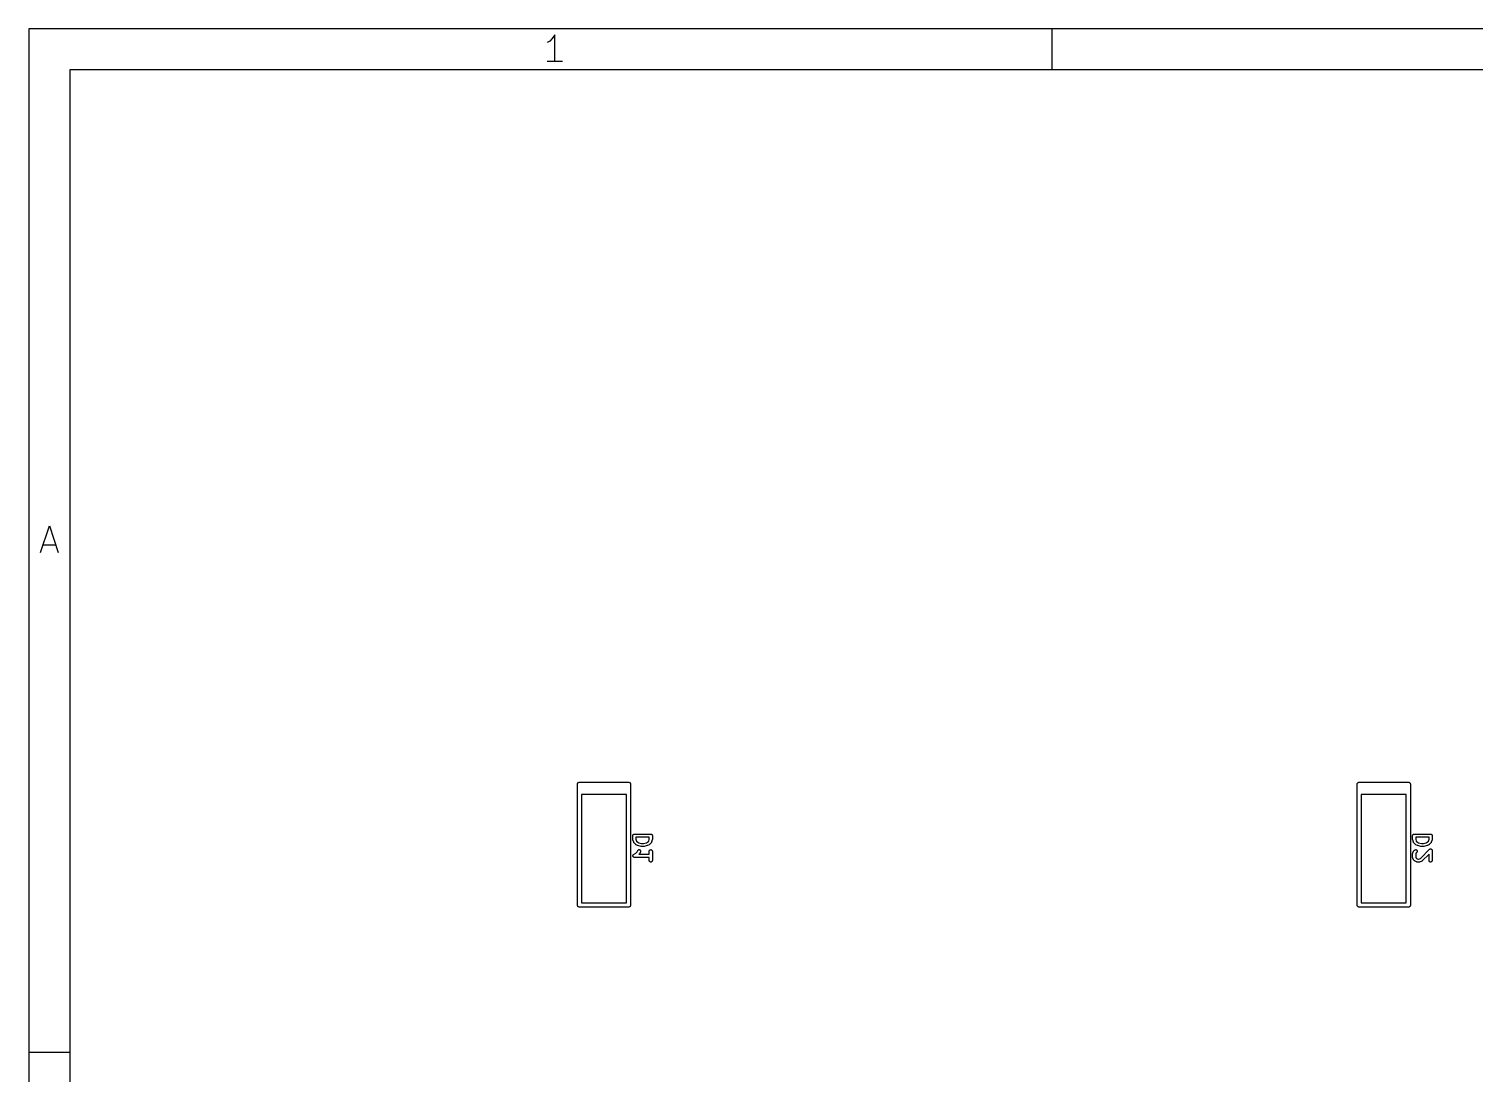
# Model space of a CAD drawing. Extents: x 0.4 to 23, y -16.1 to -0.4.
# Drawn here: x 0.394 to 3.174, y -2.402 to -0.394 of the extents above; entities that cross this region are included whole.
import ezdxf

# ---------------------------------------------------------------- set-up
doc = ezdxf.new("R2010")
doc.units = 0
doc.header["$MEASUREMENT"] = 0
doc.layers.add('BLACK', color=7, linetype='CONTINUOUS')

msp = doc.modelspace()

# ---------------------------------------------------------------- linework, layer by layer
at = {"layer": 'BLACK', "linetype": 'CONTINUOUS'}
for p, q in [((0.3937, -0.3937), (0.3937, -16.1413)), ((22.9923, -0.3937), (0.3937, -0.3937)), ((1.4004, -0.41236), (1.39553, -0.41723)), ((1.40528, -0.40504), (1.4004, -0.41236)), ((1.40528, -0.45622), (1.40528, -0.40504)), ((2.3622, -0.47244), (2.3622, -0.3937)), ((1.39553, -0.41723), (1.39065, -0.41967)), ((0.47244, -0.47244), (0.47244, -16.0626)), ((22.9136, -0.47244), (0.47244, -0.47244)), ((1.4199, -0.45622), (1.39065, -0.45622)), ((0.41601, -1.40111), (0.43307, -1.34993)), ((0.43307, -1.34993), (0.45013, -1.40111)), ((0.42089, -1.38648), (0.44526, -1.38648)), ((1.4488, -1.8467), (1.44888, -1.84593)), ((1.44882, -1.84689), (1.4488, -1.8467)), ((1.4488, -1.85064), (1.44882, -1.85044)), ((1.44882, -1.85083), (1.4488, -1.85064)), ((1.4488, -1.85457), (1.44882, -1.85438)), ((1.44882, -1.85477), (1.4488, -1.85457)), ((1.4488, -1.85851), (1.44882, -1.85832)), ((1.44882, -1.8587), (1.4488, -1.85851)), ((1.4488, -1.86245), (1.44882, -1.86226)), ((1.44882, -1.86264), (1.4488, -1.86245)), ((1.44882, -1.85044), (1.44882, -1.84689)), ((1.44882, -1.85438), (1.44882, -1.85083)), ((1.44882, -1.85832), (1.44882, -1.85477)), ((1.44882, -1.86226), (1.44882, -1.8587)), ((1.44882, -2.07879), (1.44882, -1.86264)), ((1.44888, -1.84593), (1.4491, -1.84519)), ((1.4491, -1.84519), (1.44947, -1.8445)), ((1.44947, -1.8445), (1.44996, -1.8439)), ((1.44996, -1.8439), (1.45056, -1.84341)), ((1.45056, -1.84341), (1.45124, -1.84305)), ((1.45124, -1.84305), (1.45198, -1.84282)), ((1.45198, -1.84282), (1.45256, -1.84276)), ((1.45256, -1.84276), (1.45276, -1.84274)), ((1.45276, -1.84274), (1.45295, -1.84276)), ((1.45295, -1.84276), (1.54705, -1.84276)), ((1.54705, -1.84276), (1.54724, -1.84274)), ((1.54724, -1.84274), (1.54744, -1.84276)), ((1.54744, -1.84276), (1.54802, -1.84282)), ((1.54802, -1.84282), (1.54876, -1.84305)), ((1.54876, -1.84305), (1.54944, -1.84341)), ((1.54944, -1.84341), (1.55004, -1.8439)), ((1.55004, -1.8439), (1.55053, -1.8445)), ((1.55053, -1.8445), (1.5509, -1.84519)), ((1.5509, -1.84519), (1.55112, -1.84593)), ((1.55112, -1.84593), (1.5512, -1.8467)), ((1.5512, -1.8467), (1.55118, -1.84689)), ((1.55118, -1.84689), (1.55118, -1.85044)), ((1.55118, -1.85044), (1.5512, -1.85064)), ((1.5512, -1.85064), (1.55118, -1.85083)), ((1.55118, -1.85083), (1.55118, -1.85438)), ((1.55118, -1.85438), (1.5512, -1.85457)), ((1.5512, -1.85457), (1.55118, -1.85477)), ((1.55118, -1.85477), (1.55118, -1.85832)), ((1.55118, -1.85832), (1.5512, -1.85851)), ((1.5512, -1.85851), (1.55118, -1.8587)), ((1.55118, -1.8587), (1.55118, -1.86226)), ((1.55118, -1.86226), (1.5512, -1.86245)), ((1.5512, -1.86245), (1.55118, -1.86264)), ((1.55118, -1.86264), (1.55118, -2.07879)), ((2.9488, -1.8467), (2.94888, -1.84593)), ((2.94882, -1.84689), (2.9488, -1.8467)), ((2.9488, -1.85064), (2.94882, -1.85044)), ((2.94882, -1.85083), (2.9488, -1.85064)), ((2.9488, -1.85457), (2.94882, -1.85438)), ((2.94882, -1.85477), (2.9488, -1.85457)), ((2.9488, -1.85851), (2.94882, -1.85832)), ((2.94882, -1.8587), (2.9488, -1.85851)), ((2.9488, -1.86245), (2.94882, -1.86226)), ((2.94882, -1.86264), (2.9488, -1.86245)), ((2.94882, -1.85044), (2.94882, -1.84689)), ((2.94882, -1.85438), (2.94882, -1.85083)), ((2.94882, -1.85832), (2.94882, -1.85477)), ((2.94882, -1.86226), (2.94882, -1.8587)), ((2.94882, -2.07879), (2.94882, -1.86264)), ((2.94888, -1.84593), (2.9491, -1.84519)), ((2.9491, -1.84519), (2.94947, -1.8445)), ((2.94947, -1.8445), (2.94996, -1.8439)), ((2.94996, -1.8439), (2.95056, -1.84341)), ((2.95056, -1.84341), (2.95124, -1.84305)), ((2.95124, -1.84305), (2.95198, -1.84282)), ((2.95198, -1.84282), (2.95256, -1.84276)), ((2.95256, -1.84276), (2.95276, -1.84274)), ((2.95276, -1.84274), (2.95295, -1.84276)), ((2.95295, -1.84276), (3.04705, -1.84276)), ((3.04705, -1.84276), (3.04724, -1.84274)), ((3.04724, -1.84274), (3.04744, -1.84276)), ((3.04744, -1.84276), (3.04802, -1.84282)), ((3.04802, -1.84282), (3.04876, -1.84305)), ((3.04876, -1.84305), (3.04944, -1.84341)), ((3.04944, -1.84341), (3.05004, -1.8439)), ((3.05004, -1.8439), (3.05053, -1.8445)), ((3.05053, -1.8445), (3.0509, -1.84519)), ((3.0509, -1.84519), (3.05112, -1.84593)), ((3.05112, -1.84593), (3.0512, -1.8467)), ((3.0512, -1.8467), (3.05118, -1.84689)), ((3.05118, -1.84689), (3.05118, -1.85044)), ((3.05118, -1.85044), (3.0512, -1.85064)), ((3.0512, -1.85064), (3.05118, -1.85083)), ((3.05118, -1.85083), (3.05118, -1.85438)), ((3.05118, -1.85438), (3.0512, -1.85457)), ((3.0512, -1.85457), (3.05118, -1.85477)), ((3.05118, -1.85477), (3.05118, -1.85832)), ((3.05118, -1.85832), (3.0512, -1.85851)), ((3.0512, -1.85851), (3.05118, -1.8587)), ((3.05118, -1.8587), (3.05118, -1.86226)), ((3.05118, -1.86226), (3.0512, -1.86245)), ((3.0512, -1.86245), (3.05118, -1.86264)), ((3.05118, -1.86264), (3.05118, -2.07879)), ((1.45669, -1.86639), (1.45669, -2.07505)), ((1.54331, -1.86639), (1.45669, -1.86639)), ((1.54331, -2.07505), (1.54331, -1.86639)), ((2.95669, -1.86639), (2.95669, -2.07505)), ((3.04331, -1.86639), (2.95669, -1.86639)), ((3.04331, -2.07505), (3.04331, -1.86639)), ((1.55559, -1.94546), (1.55562, -1.94518)), ((1.55559, -1.94548), (1.55559, -1.94546)), ((1.55559, -1.9455), (1.55559, -1.94548)), ((1.55559, -1.94548), (1.55559, -1.94548)), ((1.55559, -1.94548), (1.55559, -1.94548)), ((1.55559, -1.953), (1.55559, -1.9455)), ((1.55562, -1.94518), (1.55565, -1.94491)), ((1.55565, -1.94489), (1.55573, -1.94462)), ((1.55565, -1.9449), (1.55565, -1.94489)), ((1.55565, -1.94491), (1.55565, -1.9449)), ((1.55573, -1.94462), (1.55582, -1.94436)), ((1.55582, -1.94435), (1.55583, -1.94434)), ((1.55582, -1.94436), (1.55582, -1.94435)), ((1.55583, -1.94434), (1.55596, -1.94409)), ((1.55596, -1.94409), (1.55609, -1.94385)), ((1.55609, -1.94385), (1.5561, -1.94384)), ((1.5561, -1.94383), (1.55628, -1.94362)), ((1.5561, -1.94384), (1.5561, -1.94383)), ((1.55628, -1.94362), (1.55646, -1.94341)), ((1.55646, -1.94341), (1.55647, -1.9434)), ((1.55647, -1.94339), (1.55669, -1.94322)), ((1.55647, -1.9434), (1.55647, -1.94339)), ((1.55669, -1.94322), (1.55691, -1.94304)), ((1.55691, -1.94304), (1.55692, -1.94303)), ((1.55691, -1.94304), (1.55691, -1.94304)), ((1.55692, -1.94303), (1.55717, -1.9429)), ((1.55717, -1.9429), (1.55741, -1.94277)), ((1.55741, -1.94277), (1.55742, -1.94277)), ((1.55742, -1.94277), (1.55743, -1.94276)), ((1.55743, -1.94276), (1.5577, -1.94268)), ((1.5577, -1.94268), (1.55797, -1.9426)), ((1.55797, -1.9426), (1.55798, -1.9426)), ((1.55798, -1.9426), (1.55799, -1.9426)), ((1.55799, -1.9426), (1.55826, -1.94258)), ((1.55826, -1.94258), (1.55854, -1.94255)), ((1.55854, -1.94255), (1.59004, -1.94255)), ((1.59004, -1.94255), (1.59006, -1.94255)), ((1.59006, -1.94255), (1.59006, -1.94255)), ((1.59006, -1.94255), (1.59006, -1.94255)), ((1.59006, -1.94255), (1.59008, -1.94255)), ((1.59008, -1.94255), (1.59035, -1.94258)), ((1.59035, -1.94258), (1.59063, -1.94261)), ((1.59063, -1.94261), (1.59064, -1.94261)), ((1.59064, -1.94261), (1.59065, -1.94261)), ((1.59065, -1.94261), (1.59091, -1.9427)), ((1.59091, -1.9427), (1.59118, -1.94278)), ((1.59118, -1.94278), (1.59119, -1.94278)), ((1.59119, -1.94278), (1.5912, -1.94279)), ((1.5912, -1.94279), (1.59144, -1.94292)), ((1.59144, -1.94292), (1.59169, -1.94305)), ((1.59169, -1.94305), (1.59169, -1.94306)), ((1.59169, -1.94306), (1.5917, -1.94306)), ((1.5917, -1.94306), (1.59192, -1.94324)), ((1.59192, -1.94324), (1.59213, -1.94342)), ((1.59213, -1.94342), (1.59214, -1.94343)), ((1.59214, -1.94343), (1.59215, -1.94343)), ((1.59215, -1.94343), (1.59232, -1.94365)), ((1.59232, -1.94365), (1.59249, -1.94387)), ((1.59249, -1.94387), (1.5925, -1.94388)), ((1.5925, -1.94388), (1.59251, -1.94388)), ((1.59251, -1.94388), (1.59263, -1.94413)), ((1.59263, -1.94413), (1.59277, -1.94438)), ((1.59277, -1.94438), (1.59277, -1.94439)), ((1.59277, -1.94439), (1.59277, -1.94439)), ((1.59277, -1.94439), (1.59285, -1.94466)), ((1.59285, -1.94466), (1.59293, -1.94493)), ((1.59293, -1.94493), (1.59293, -1.94494)), ((1.59293, -1.94494), (1.59294, -1.94495)), ((1.59294, -1.94495), (1.59296, -1.94522)), ((1.59296, -1.94522), (1.59299, -1.9455)), ((1.59299, -1.9455), (1.59299, -1.953)), ((3.05559, -1.94546), (3.05562, -1.94518)), ((3.05559, -1.94548), (3.05559, -1.94546)), ((3.05559, -1.9455), (3.05559, -1.94548)), ((3.05559, -1.94548), (3.05559, -1.94548)), ((3.05559, -1.94548), (3.05559, -1.94548)), ((3.05559, -1.953), (3.05559, -1.9455)), ((3.05562, -1.94518), (3.05565, -1.94491)), ((3.05565, -1.94489), (3.05573, -1.94462)), ((3.05565, -1.9449), (3.05565, -1.94489)), ((3.05565, -1.94491), (3.05565, -1.9449)), ((3.05573, -1.94462), (3.05582, -1.94436)), ((3.05582, -1.94435), (3.05583, -1.94434)), ((3.05582, -1.94436), (3.05582, -1.94435)), ((3.05583, -1.94434), (3.05596, -1.94409)), ((3.05596, -1.94409), (3.05609, -1.94385)), ((3.05609, -1.94385), (3.0561, -1.94384)), ((3.0561, -1.94383), (3.05628, -1.94362)), ((3.0561, -1.94384), (3.0561, -1.94383)), ((3.05628, -1.94362), (3.05646, -1.94341)), ((3.05646, -1.94341), (3.05647, -1.9434)), ((3.05647, -1.94339), (3.05669, -1.94322)), ((3.05647, -1.9434), (3.05647, -1.94339)), ((3.05669, -1.94322), (3.05691, -1.94304)), ((3.05691, -1.94304), (3.05692, -1.94303)), ((3.05691, -1.94304), (3.05691, -1.94304)), ((3.05692, -1.94303), (3.05717, -1.9429)), ((3.05717, -1.9429), (3.05741, -1.94277)), ((3.05741, -1.94277), (3.05742, -1.94277)), ((3.05742, -1.94277), (3.05743, -1.94276)), ((3.05743, -1.94276), (3.0577, -1.94268)), ((3.0577, -1.94268), (3.05797, -1.9426)), ((3.05797, -1.9426), (3.05798, -1.9426)), ((3.05798, -1.9426), (3.05799, -1.9426)), ((3.05799, -1.9426), (3.05826, -1.94258)), ((3.05826, -1.94258), (3.05854, -1.94255)), ((3.05854, -1.94255), (3.09004, -1.94255)), ((3.09004, -1.94255), (3.09006, -1.94255)), ((3.09006, -1.94255), (3.09006, -1.94255)), ((3.09006, -1.94255), (3.09006, -1.94255)), ((3.09006, -1.94255), (3.09008, -1.94255)), ((3.09008, -1.94255), (3.09035, -1.94258)), ((3.09035, -1.94258), (3.09063, -1.94261)), ((3.09063, -1.94261), (3.09064, -1.94261)), ((3.09064, -1.94261), (3.09065, -1.94261)), ((3.09065, -1.94261), (3.09091, -1.9427)), ((3.09091, -1.9427), (3.09118, -1.94278)), ((3.09118, -1.94278), (3.09119, -1.94278)), ((3.09119, -1.94278), (3.0912, -1.94279)), ((3.0912, -1.94279), (3.09144, -1.94292)), ((3.09144, -1.94292), (3.09169, -1.94305)), ((3.09169, -1.94305), (3.09169, -1.94306)), ((3.09169, -1.94306), (3.0917, -1.94306)), ((3.0917, -1.94306), (3.09192, -1.94324)), ((3.09192, -1.94324), (3.09213, -1.94342)), ((3.09213, -1.94342), (3.09214, -1.94343)), ((3.09214, -1.94343), (3.09215, -1.94343)), ((3.09215, -1.94343), (3.09232, -1.94365)), ((3.09232, -1.94365), (3.09249, -1.94387)), ((3.09249, -1.94387), (3.0925, -1.94388)), ((3.0925, -1.94388), (3.09251, -1.94388)), ((3.09251, -1.94388), (3.09263, -1.94413)), ((3.09263, -1.94413), (3.09277, -1.94438)), ((3.09277, -1.94438), (3.09277, -1.94439)), ((3.09277, -1.94439), (3.09277, -1.94439)), ((3.09277, -1.94439), (3.09285, -1.94466)), ((3.09285, -1.94466), (3.09293, -1.94493)), ((3.09293, -1.94493), (3.09293, -1.94494)), ((3.09293, -1.94494), (3.09294, -1.94495)), ((3.09294, -1.94495), (3.09296, -1.94522)), ((3.09296, -1.94522), (3.09299, -1.9455)), ((3.09299, -1.9455), (3.09299, -1.953)), ((1.5556, -1.95317), (1.55559, -1.953)), ((1.55561, -1.95333), (1.5556, -1.95317)), ((1.55563, -1.95345), (1.55561, -1.95333)), ((1.55564, -1.95357), (1.55563, -1.95345)), ((1.55569, -1.95373), (1.55564, -1.95357)), ((1.55573, -1.95389), (1.55569, -1.95373)), ((1.55574, -1.95393), (1.55573, -1.95389)), ((1.55724, -1.95843), (1.55574, -1.95393)), ((1.55727, -1.95851), (1.55724, -1.95843)), ((1.5573, -1.9586), (1.55727, -1.95851)), ((1.55739, -1.95877), (1.5573, -1.9586)), ((1.55747, -1.95896), (1.55739, -1.95877)), ((1.55752, -1.95903), (1.55747, -1.95896)), ((1.55756, -1.95911), (1.55752, -1.95903)), ((1.55769, -1.95927), (1.55756, -1.95911)), ((1.55781, -1.95943), (1.55769, -1.95927)), ((1.55787, -1.95949), (1.55781, -1.95943)), ((1.55792, -1.95956), (1.55787, -1.95949)), ((1.55795, -1.95959), (1.55792, -1.95956)), ((1.56095, -1.96259), (1.55795, -1.95959)), ((1.56108, -1.96269), (1.56095, -1.96259)), ((1.5612, -1.96281), (1.56108, -1.96269)), ((1.5613, -1.96287), (1.5612, -1.96281)), ((1.5614, -1.96295), (1.5613, -1.96287)), ((1.56154, -1.96303), (1.5614, -1.96295)), ((1.56149, -1.94845), (1.56149, -1.95252)), ((1.58708, -1.94845), (1.56149, -1.94845)), ((1.56149, -1.95252), (1.56262, -1.9559)), ((1.56168, -1.96312), (1.56154, -1.96303)), ((1.56172, -1.96314), (1.56168, -1.96312)), ((1.56472, -1.96464), (1.56172, -1.96314)), ((1.56262, -1.9559), (1.56479, -1.95807)), ((1.56473, -1.96464), (1.56472, -1.96464)), ((1.56474, -1.96465), (1.56473, -1.96464)), ((1.565, -1.96475), (1.56474, -1.96465)), ((1.56479, -1.95807), (1.56707, -1.95921)), ((1.56492, -1.97414), (1.56523, -1.97366)), ((1.56526, -1.96485), (1.565, -1.96475)), ((1.56523, -1.97366), (1.56563, -1.97324)), ((1.56527, -1.96485), (1.56526, -1.96485)), ((1.56528, -1.96485), (1.56527, -1.96485)), ((1.56532, -1.96486), (1.56528, -1.96485)), ((1.57132, -1.96636), (1.56532, -1.96486)), ((1.56563, -1.97324), (1.56611, -1.97292)), ((1.56611, -1.97292), (1.56663, -1.97269)), ((1.56663, -1.97269), (1.5672, -1.97256)), ((1.56707, -1.95921), (1.5724, -1.96055)), ((1.5672, -1.97256), (1.56777, -1.97255)), ((1.56777, -1.97255), (1.56834, -1.97266)), ((1.56834, -1.97266), (1.56888, -1.97287)), ((1.56888, -1.97287), (1.56936, -1.97318)), ((1.56936, -1.97318), (1.56978, -1.97357)), ((1.56978, -1.97357), (1.57011, -1.97405)), ((1.57137, -1.96637), (1.57132, -1.96636)), ((1.57142, -1.96639), (1.57137, -1.96637)), ((1.57166, -1.96641), (1.57142, -1.96639)), ((1.57189, -1.96645), (1.57166, -1.96641)), ((1.57194, -1.96645), (1.57189, -1.96645)), ((1.572, -1.96645), (1.57194, -1.96645)), ((1.57204, -1.96645), (1.572, -1.96645)), ((1.57654, -1.96645), (1.57204, -1.96645)), ((1.5724, -1.96055), (1.57617, -1.96055)), ((1.57617, -1.96055), (1.58151, -1.95921)), ((1.57659, -1.96645), (1.57654, -1.96645)), ((1.57664, -1.96645), (1.57659, -1.96645)), ((1.57688, -1.96642), (1.57664, -1.96645)), ((1.57711, -1.9664), (1.57688, -1.96642)), ((1.57716, -1.96638), (1.57711, -1.9664)), ((1.57721, -1.96637), (1.57716, -1.96638)), ((1.57725, -1.96636), (1.57721, -1.96637)), ((1.58325, -1.96486), (1.57725, -1.96636)), ((1.58151, -1.95921), (1.58379, -1.95807)), ((1.58327, -1.96486), (1.58325, -1.96486)), ((1.58328, -1.96486), (1.58327, -1.96486)), ((1.58354, -1.96476), (1.58328, -1.96486)), ((1.5838, -1.96467), (1.58354, -1.96476)), ((1.58379, -1.95807), (1.58596, -1.9559)), ((1.58381, -1.96466), (1.5838, -1.96467)), ((1.58382, -1.96466), (1.58381, -1.96466)), ((1.58386, -1.96464), (1.58382, -1.96466)), ((1.58686, -1.96314), (1.58386, -1.96464)), ((1.58596, -1.9559), (1.58708, -1.95252)), ((1.587, -1.96305), (1.58686, -1.96314)), ((1.58714, -1.96298), (1.587, -1.96305)), ((1.58708, -1.95252), (1.58708, -1.94845)), ((1.58724, -1.9629), (1.58714, -1.96298)), ((1.58734, -1.96283), (1.58724, -1.9629)), ((1.58732, -1.97433), (1.5876, -1.97383)), ((1.58747, -1.96272), (1.58734, -1.96283)), ((1.58759, -1.96262), (1.58747, -1.96272)), ((1.58762, -1.96259), (1.58759, -1.96262)), ((1.5876, -1.97383), (1.58797, -1.97339)), ((1.59062, -1.95959), (1.58762, -1.96259)), ((1.58797, -1.97339), (1.58842, -1.97303)), ((1.58842, -1.97303), (1.58893, -1.97276)), ((1.58893, -1.97276), (1.58948, -1.9726)), ((1.58948, -1.9726), (1.59006, -1.97254)), ((1.59006, -1.97254), (1.59063, -1.9726)), ((1.59068, -1.95952), (1.59062, -1.95959)), ((1.59063, -1.9726), (1.59118, -1.97278)), ((1.59074, -1.95946), (1.59068, -1.95952)), ((1.59086, -1.9593), (1.59074, -1.95946)), ((1.59099, -1.95914), (1.59086, -1.9593)), ((1.59103, -1.95907), (1.59099, -1.95914)), ((1.59108, -1.959), (1.59103, -1.95907)), ((1.59117, -1.95881), (1.59108, -1.959)), ((1.59126, -1.95863), (1.59117, -1.95881)), ((1.59118, -1.97278), (1.59169, -1.97305)), ((1.59129, -1.95855), (1.59126, -1.95863)), ((1.59132, -1.95847), (1.59129, -1.95855)), ((1.59134, -1.95843), (1.59132, -1.95847)), ((1.59284, -1.95393), (1.59134, -1.95843)), ((1.59169, -1.97305), (1.59213, -1.97342)), ((1.59213, -1.97342), (1.59249, -1.97386)), ((1.59287, -1.95377), (1.59284, -1.95393)), ((1.59292, -1.95361), (1.59287, -1.95377)), ((1.59294, -1.95349), (1.59292, -1.95361)), ((1.59296, -1.95337), (1.59294, -1.95349)), ((1.59297, -1.95321), (1.59296, -1.95337)), ((1.59299, -1.95304), (1.59297, -1.95321)), ((1.59299, -1.953), (1.59299, -1.95304)), ((3.0556, -1.95317), (3.05559, -1.953)), ((3.05561, -1.95333), (3.0556, -1.95317)), ((3.05563, -1.95345), (3.05561, -1.95333)), ((3.05564, -1.95357), (3.05563, -1.95345)), ((3.05569, -1.95373), (3.05564, -1.95357)), ((3.05573, -1.95389), (3.05569, -1.95373)), ((3.05574, -1.95393), (3.05573, -1.95389)), ((3.05724, -1.95843), (3.05574, -1.95393)), ((3.05727, -1.95851), (3.05724, -1.95843)), ((3.0573, -1.9586), (3.05727, -1.95851)), ((3.05739, -1.95877), (3.0573, -1.9586)), ((3.05747, -1.95896), (3.05739, -1.95877)), ((3.05752, -1.95903), (3.05747, -1.95896)), ((3.05756, -1.95911), (3.05752, -1.95903)), ((3.05769, -1.95927), (3.05756, -1.95911)), ((3.05781, -1.95943), (3.05769, -1.95927)), ((3.05787, -1.95949), (3.05781, -1.95943)), ((3.05792, -1.95956), (3.05787, -1.95949)), ((3.05795, -1.95959), (3.05792, -1.95956)), ((3.06095, -1.96259), (3.05795, -1.95959)), ((3.05795, -1.97491), (3.05945, -1.97341)), ((3.05945, -1.97341), (3.05948, -1.97338)), ((3.05948, -1.97338), (3.05993, -1.97302)), ((3.05993, -1.97302), (3.06044, -1.97276)), ((3.06044, -1.97276), (3.061, -1.97259)), ((3.06108, -1.96269), (3.06095, -1.96259)), ((3.061, -1.97259), (3.06157, -1.97254)), ((3.0612, -1.96281), (3.06108, -1.96269)), ((3.0613, -1.96287), (3.0612, -1.96281)), ((3.0614, -1.96295), (3.0613, -1.96287)), ((3.06154, -1.96303), (3.0614, -1.96295)), ((3.06149, -1.94845), (3.06149, -1.95252)), ((3.08708, -1.94845), (3.06149, -1.94845)), ((3.06149, -1.95252), (3.06262, -1.9559)), ((3.06168, -1.96312), (3.06154, -1.96303)), ((3.06157, -1.97254), (3.06214, -1.97261)), ((3.06172, -1.96314), (3.06168, -1.96312)), ((3.06472, -1.96464), (3.06172, -1.96314)), ((3.06214, -1.97261), (3.06269, -1.97278)), ((3.06262, -1.9559), (3.06479, -1.95807)), ((3.06269, -1.97278), (3.0632, -1.97306)), ((3.0632, -1.97306), (3.06364, -1.97342)), ((3.06364, -1.97342), (3.064, -1.97387)), ((3.06473, -1.96464), (3.06472, -1.96464)), ((3.06474, -1.96465), (3.06473, -1.96464)), ((3.065, -1.96475), (3.06474, -1.96465)), ((3.06479, -1.95807), (3.06707, -1.95921)), ((3.06526, -1.96485), (3.065, -1.96475)), ((3.06527, -1.96485), (3.06526, -1.96485)), ((3.06528, -1.96485), (3.06527, -1.96485)), ((3.06532, -1.96486), (3.06528, -1.96485)), ((3.07132, -1.96636), (3.06532, -1.96486)), ((3.06707, -1.95921), (3.0724, -1.96055)), ((3.07044, -1.98941), (3.08795, -1.97191)), ((3.07137, -1.96637), (3.07132, -1.96636)), ((3.07142, -1.96639), (3.07137, -1.96637)), ((3.07166, -1.96641), (3.07142, -1.96639)), ((3.07189, -1.96645), (3.07166, -1.96641)), ((3.07194, -1.96645), (3.07189, -1.96645)), ((3.072, -1.96645), (3.07194, -1.96645)), ((3.07204, -1.96645), (3.072, -1.96645)), ((3.07654, -1.96645), (3.07204, -1.96645)), ((3.0724, -1.96055), (3.07617, -1.96055)), ((3.07617, -1.96055), (3.08151, -1.95921)), ((3.07659, -1.96645), (3.07654, -1.96645)), ((3.07664, -1.96645), (3.07659, -1.96645)), ((3.07688, -1.96642), (3.07664, -1.96645)), ((3.07711, -1.9664), (3.07688, -1.96642)), ((3.07716, -1.96638), (3.07711, -1.9664)), ((3.07721, -1.96637), (3.07716, -1.96638)), ((3.07725, -1.96636), (3.07721, -1.96637)), ((3.08325, -1.96486), (3.07725, -1.96636)), ((3.08151, -1.95921), (3.08379, -1.95807)), ((3.08327, -1.96486), (3.08325, -1.96486)), ((3.08328, -1.96486), (3.08327, -1.96486)), ((3.08354, -1.96476), (3.08328, -1.96486)), ((3.0838, -1.96467), (3.08354, -1.96476)), ((3.08379, -1.95807), (3.08595, -1.9559)), ((3.08381, -1.96466), (3.0838, -1.96467)), ((3.08382, -1.96466), (3.08381, -1.96466)), ((3.08386, -1.96464), (3.08382, -1.96466)), ((3.08686, -1.96314), (3.08386, -1.96464)), ((3.08595, -1.9559), (3.08708, -1.95252)), ((3.087, -1.96305), (3.08686, -1.96314)), ((3.08714, -1.96298), (3.087, -1.96305)), ((3.08708, -1.95252), (3.08708, -1.94845)), ((3.08724, -1.9629), (3.08714, -1.96298)), ((3.08734, -1.96283), (3.08724, -1.9629)), ((3.08747, -1.96272), (3.08734, -1.96283)), ((3.08759, -1.96262), (3.08747, -1.96272)), ((3.08762, -1.96259), (3.08759, -1.96262)), ((3.09062, -1.95959), (3.08762, -1.96259)), ((3.08795, -1.97191), (3.08797, -1.97189)), ((3.08797, -1.97189), (3.08798, -1.97188)), ((3.08797, -1.97189), (3.08797, -1.97189)), ((3.08797, -1.97189), (3.08797, -1.97189)), ((3.08798, -1.97188), (3.0882, -1.9717)), ((3.0882, -1.9717), (3.08842, -1.97153)), ((3.08842, -1.97153), (3.08842, -1.97152)), ((3.08842, -1.97152), (3.08843, -1.97152)), ((3.08843, -1.97152), (3.08868, -1.97139)), ((3.08868, -1.97139), (3.08893, -1.97126)), ((3.08893, -1.97126), (3.08893, -1.97126)), ((3.08893, -1.97126), (3.08894, -1.97126)), ((3.08894, -1.97126), (3.08921, -1.97118)), ((3.08921, -1.97118), (3.08948, -1.9711)), ((3.08948, -1.9711), (3.08949, -1.9711)), ((3.08949, -1.97109), (3.08978, -1.97107)), ((3.08949, -1.9711), (3.08949, -1.97109)), ((3.08978, -1.97107), (3.09006, -1.97104)), ((3.09006, -1.97105), (3.09007, -1.97104)), ((3.09006, -1.97104), (3.09006, -1.97105)), ((3.09007, -1.97104), (3.09035, -1.97108)), ((3.09035, -1.97108), (3.09063, -1.9711)), ((3.09068, -1.95952), (3.09062, -1.95959)), ((3.09063, -1.9711), (3.09063, -1.97111)), ((3.09063, -1.97111), (3.09064, -1.97111)), ((3.09064, -1.97111), (3.09091, -1.97119)), ((3.09074, -1.95946), (3.09068, -1.95952)), ((3.09086, -1.9593), (3.09074, -1.95946)), ((3.09099, -1.95914), (3.09086, -1.9593)), ((3.09091, -1.97119), (3.09118, -1.97128)), ((3.09103, -1.95907), (3.09099, -1.95914)), ((3.09108, -1.959), (3.09103, -1.95907)), ((3.09117, -1.95881), (3.09108, -1.959)), ((3.09126, -1.95863), (3.09117, -1.95881)), ((3.09118, -1.97128), (3.09118, -1.97128)), ((3.09118, -1.97128), (3.09119, -1.97128)), ((3.09119, -1.97128), (3.09144, -1.97142)), ((3.09129, -1.95855), (3.09126, -1.95863)), ((3.09132, -1.95847), (3.09129, -1.95855)), ((3.09134, -1.95843), (3.09132, -1.95847)), ((3.09284, -1.95393), (3.09134, -1.95843)), ((3.09144, -1.97142), (3.09169, -1.97155)), ((3.09169, -1.97155), (3.09169, -1.97155)), ((3.09169, -1.97155), (3.0917, -1.97156)), ((3.0917, -1.97156), (3.09191, -1.97174)), ((3.09191, -1.97174), (3.09213, -1.97192)), ((3.09213, -1.97192), (3.09213, -1.97192)), ((3.09213, -1.97192), (3.09214, -1.97192)), ((3.09214, -1.97192), (3.09232, -1.97214)), ((3.09232, -1.97214), (3.09249, -1.97236)), ((3.09249, -1.97236), (3.0925, -1.97237)), ((3.0925, -1.97237), (3.0925, -1.97237)), ((3.0925, -1.97237), (3.09263, -1.97262)), ((3.09263, -1.97262), (3.09277, -1.97287)), ((3.09277, -1.97287), (3.09277, -1.97288)), ((3.09277, -1.97288), (3.09277, -1.97288)), ((3.09277, -1.97288), (3.09285, -1.97315)), ((3.09287, -1.95377), (3.09284, -1.95393)), ((3.09285, -1.97315), (3.09293, -1.97342)), ((3.09292, -1.95361), (3.09287, -1.95377)), ((3.09294, -1.95349), (3.09292, -1.95361)), ((3.09293, -1.97342), (3.09293, -1.97343)), ((3.09293, -1.97343), (3.09293, -1.97343)), ((3.09293, -1.97343), (3.09296, -1.97372)), ((3.09296, -1.95337), (3.09294, -1.95349)), ((3.09297, -1.95321), (3.09296, -1.95337)), ((3.09296, -1.97372), (3.09299, -1.974)), ((3.09299, -1.95304), (3.09297, -1.95321)), ((3.09299, -1.953), (3.09299, -1.95304)), ((1.55559, -1.98448), (1.55562, -1.9842)), ((1.55561, -1.98477), (1.55559, -1.98448)), ((1.55559, -1.98448), (1.55559, -1.98448)), ((1.55559, -1.98448), (1.55559, -1.98448)), ((1.55564, -1.98505), (1.55561, -1.98477)), ((1.55562, -1.9842), (1.55565, -1.98391)), ((1.55572, -1.98532), (1.55564, -1.98505)), ((1.55564, -1.98505), (1.55564, -1.98505)), ((1.55564, -1.98505), (1.55564, -1.98505)), ((1.55565, -1.9839), (1.55574, -1.98361)), ((1.55565, -1.98391), (1.55565, -1.9839)), ((1.55565, -1.9839), (1.55565, -1.9839)), ((1.5558, -1.9856), (1.55572, -1.98532)), ((1.55574, -1.98361), (1.55582, -1.98336)), ((1.5558, -1.98561), (1.5558, -1.9856)), ((1.5558, -1.9856), (1.5558, -1.9856)), ((1.55594, -1.98586), (1.5558, -1.98561)), ((1.55582, -1.98335), (1.55595, -1.9831)), ((1.55582, -1.98336), (1.55582, -1.98335)), ((1.55582, -1.98335), (1.55582, -1.98335)), ((1.55607, -1.98611), (1.55594, -1.98586)), ((1.55595, -1.9831), (1.55609, -1.98285)), ((1.55607, -1.98612), (1.55607, -1.98611)), ((1.55607, -1.98611), (1.55607, -1.98611)), ((1.55626, -1.98636), (1.55607, -1.98612)), ((1.55609, -1.98284), (1.55627, -1.98263)), ((1.55609, -1.98285), (1.55609, -1.98284)), ((1.55609, -1.98285), (1.55609, -1.98285)), ((1.55643, -1.98656), (1.55626, -1.98636)), ((1.55627, -1.98263), (1.55646, -1.9824)), ((1.55643, -1.98657), (1.55643, -1.98656)), ((1.55643, -1.98656), (1.55643, -1.98656)), ((1.55665, -1.98675), (1.55643, -1.98657)), ((1.55646, -1.9824), (1.55667, -1.98223)), ((1.55646, -1.9824), (1.55646, -1.9824)), ((1.55646, -1.9824), (1.55646, -1.9824)), ((1.55687, -1.98693), (1.55665, -1.98675)), ((1.55667, -1.98223), (1.5569, -1.98204)), ((1.55688, -1.98694), (1.55687, -1.98693)), ((1.55687, -1.98693), (1.55687, -1.98693)), ((1.55712, -1.98707), (1.55688, -1.98694)), ((1.5569, -1.98204), (1.56116, -1.9792)), ((1.55738, -1.98721), (1.55712, -1.98707)), ((1.55764, -1.98729), (1.55738, -1.98721)), ((1.55738, -1.98721), (1.55738, -1.98721)), ((1.55738, -1.98721), (1.55738, -1.98721)), ((1.55793, -1.98738), (1.55764, -1.98729)), ((1.55793, -1.98739), (1.55793, -1.98738)), ((1.55793, -1.98738), (1.55793, -1.98738)), ((1.55821, -1.98742), (1.55793, -1.98739)), ((1.5585, -1.98745), (1.55821, -1.98742)), ((1.55854, -1.98745), (1.5585, -1.98745)), ((1.5585, -1.98745), (1.5585, -1.98745)), ((1.5585, -1.98745), (1.5585, -1.98745)), ((1.5585, -1.98745), (1.5585, -1.98745)), ((1.58708, -1.98745), (1.55854, -1.98745)), ((1.56116, -1.9792), (1.56361, -1.97675)), ((1.56361, -1.97675), (1.5649, -1.97418)), ((1.5649, -1.97418), (1.56492, -1.97414)), ((1.56813, -1.98058), (1.56717, -1.98154)), ((1.56717, -1.98154), (1.58708, -1.98154)), ((1.56823, -1.98046), (1.56813, -1.98058)), ((1.56835, -1.98034), (1.56823, -1.98046)), ((1.56841, -1.98023), (1.56835, -1.98034)), ((1.56849, -1.98014), (1.56841, -1.98023)), ((1.56857, -1.97999), (1.56849, -1.98014)), ((1.56866, -1.97985), (1.56857, -1.97999)), ((1.56868, -1.97982), (1.56866, -1.97985)), ((1.57018, -1.97682), (1.56868, -1.97982)), ((1.57011, -1.97405), (1.57034, -1.97457)), ((1.57039, -1.97628), (1.57018, -1.97682)), ((1.57034, -1.97457), (1.57047, -1.97514)), ((1.57048, -1.97571), (1.57039, -1.97628)), ((1.57047, -1.97514), (1.57048, -1.97571)), ((1.58708, -1.97546), (1.58715, -1.97488)), ((1.58708, -1.9755), (1.58708, -1.97546)), ((1.58708, -1.98154), (1.58708, -1.9755)), ((1.58708, -1.99349), (1.58708, -1.98745)), ((1.58714, -1.99407), (1.58708, -1.99349)), ((1.58731, -1.99462), (1.58714, -1.99407)), ((1.58715, -1.97488), (1.58732, -1.97433)), ((1.58758, -1.99513), (1.58731, -1.99462)), ((1.58794, -1.99558), (1.58758, -1.99513)), ((1.58838, -1.99594), (1.58794, -1.99558)), ((1.58889, -1.99622), (1.58838, -1.99594)), ((1.58944, -1.99639), (1.58889, -1.99622)), ((1.59001, -1.99645), (1.58944, -1.99639)), ((1.59059, -1.9964), (1.59001, -1.99645)), ((1.59114, -1.99623), (1.59059, -1.9964)), ((1.59165, -1.99597), (1.59114, -1.99623)), ((1.5921, -1.9956), (1.59165, -1.99597)), ((1.59247, -1.99516), (1.5921, -1.9956)), ((1.59275, -1.99466), (1.59247, -1.99516)), ((1.59249, -1.97386), (1.59277, -1.97437)), ((1.59292, -1.99411), (1.59275, -1.99466)), ((1.59277, -1.97437), (1.59293, -1.97492)), ((1.59299, -1.99354), (1.59292, -1.99411)), ((1.59293, -1.97492), (1.59299, -1.9755)), ((1.59299, -1.9755), (1.59299, -1.99349)), ((1.59299, -1.99349), (1.59299, -1.99354)), ((3.05559, -1.97978), (3.05563, -1.97958)), ((3.0556, -1.97987), (3.05559, -1.97978)), ((3.05559, -1.97996), (3.0556, -1.97987)), ((3.05559, -1.98), (3.05559, -1.97996)), ((3.05559, -1.9875), (3.05559, -1.98)), ((3.0556, -1.98758), (3.05559, -1.9875)), ((3.05559, -1.98767), (3.0556, -1.98758)), ((3.05562, -1.98787), (3.05559, -1.98767)), ((3.05564, -1.98807), (3.05562, -1.98787)), ((3.05563, -1.97958), (3.05565, -1.97938)), ((3.05567, -1.98815), (3.05564, -1.98807)), ((3.05565, -1.97938), (3.05568, -1.9793)), ((3.05568, -1.98824), (3.05567, -1.98815)), ((3.05568, -1.9793), (3.05569, -1.97921)), ((3.05575, -1.98843), (3.05568, -1.98824)), ((3.05569, -1.97921), (3.05576, -1.97903)), ((3.05581, -1.98862), (3.05575, -1.98843)), ((3.05576, -1.97903), (3.05583, -1.97883)), ((3.05585, -1.9887), (3.05581, -1.98862)), ((3.05583, -1.97883), (3.05587, -1.97876)), ((3.05588, -1.98878), (3.05585, -1.9887)), ((3.05587, -1.97876), (3.0559, -1.97868)), ((3.0559, -1.98882), (3.05588, -1.98878)), ((3.0559, -1.97868), (3.0574, -1.97568)), ((3.0574, -1.99182), (3.0559, -1.98882)), ((3.0574, -1.97568), (3.05742, -1.97564)), ((3.05749, -1.99196), (3.0574, -1.99182)), ((3.05742, -1.97564), (3.05751, -1.9755)), ((3.05756, -1.9921), (3.05749, -1.99196)), ((3.05751, -1.9755), (3.05759, -1.97535)), ((3.05764, -1.9922), (3.05756, -1.9921)), ((3.05759, -1.97535), (3.05766, -1.97526)), ((3.05771, -1.9923), (3.05764, -1.9922)), ((3.05766, -1.97526), (3.05773, -1.97516)), ((3.05782, -1.99242), (3.05771, -1.9923)), ((3.05773, -1.97516), (3.05785, -1.97504)), ((3.05792, -1.99255), (3.05782, -1.99242)), ((3.05785, -1.97504), (3.05795, -1.97491)), ((3.05795, -1.99258), (3.05792, -1.99255)), ((3.05945, -1.99408), (3.05795, -1.99258)), ((3.05958, -1.99419), (3.05945, -1.99408)), ((3.0597, -1.9943), (3.05958, -1.99419)), ((3.0598, -1.99437), (3.0597, -1.9943)), ((3.0599, -1.99445), (3.0598, -1.99437)), ((3.06004, -1.99453), (3.0599, -1.99445)), ((3.06018, -1.99462), (3.06004, -1.99453)), ((3.06022, -1.99464), (3.06018, -1.99462)), ((3.06322, -1.99614), (3.06022, -1.99464)), ((3.06247, -1.97875), (3.06149, -1.98069)), ((3.06149, -1.98069), (3.06149, -1.9868)), ((3.06149, -1.9868), (3.06247, -1.98875)), ((3.06363, -1.97759), (3.06247, -1.97875)), ((3.06247, -1.98875), (3.06329, -1.98957)), ((3.0633, -1.99617), (3.06322, -1.99614)), ((3.06329, -1.98957), (3.06524, -1.99054)), ((3.06338, -1.99621), (3.0633, -1.99617)), ((3.06357, -1.99627), (3.06338, -1.99621)), ((3.06376, -1.99634), (3.06357, -1.99627)), ((3.06399, -1.97714), (3.06363, -1.97759)), ((3.06384, -1.99636), (3.06376, -1.99634)), ((3.06392, -1.99638), (3.06384, -1.99636)), ((3.06413, -1.99641), (3.06392, -1.99638)), ((3.06427, -1.97663), (3.06399, -1.97714)), ((3.064, -1.97387), (3.06427, -1.97438)), ((3.06432, -1.99644), (3.06413, -1.99641)), ((3.06427, -1.97438), (3.06444, -1.97493)), ((3.06443, -1.97608), (3.06427, -1.97663)), ((3.06441, -1.99644), (3.06432, -1.99644)), ((3.0645, -1.99645), (3.06441, -1.99644)), ((3.06449, -1.97551), (3.06443, -1.97608)), ((3.06444, -1.97493), (3.06449, -1.97551)), ((3.06454, -1.99645), (3.0645, -1.99645)), ((3.06754, -1.99645), (3.06454, -1.99645)), ((3.06524, -1.99054), (3.06706, -1.99054)), ((3.06706, -1.99054), (3.07044, -1.98941)), ((3.0677, -1.99643), (3.06754, -1.99645)), ((3.06787, -1.99643), (3.0677, -1.99643)), ((3.06799, -1.9964), (3.06787, -1.99643)), ((3.06811, -1.99639), (3.06799, -1.9964)), ((3.06827, -1.99634), (3.06811, -1.99639)), ((3.06843, -1.99631), (3.06827, -1.99634)), ((3.06847, -1.9963), (3.06843, -1.99631)), ((3.07297, -1.9948), (3.06847, -1.9963)), ((3.07305, -1.99476), (3.07297, -1.9948)), ((3.07313, -1.99474), (3.07305, -1.99476)), ((3.07331, -1.99464), (3.07313, -1.99474)), ((3.0735, -1.99456), (3.07331, -1.99464)), ((3.07357, -1.99451), (3.0735, -1.99456)), ((3.07365, -1.99447), (3.07357, -1.99451)), ((3.0738, -1.99435), (3.07365, -1.99447)), ((3.07397, -1.99423), (3.0738, -1.99435)), ((3.07403, -1.99417), (3.07397, -1.99423)), ((3.0741, -1.99411), (3.07403, -1.99417)), ((3.07413, -1.99408), (3.0741, -1.99411)), ((3.08708, -1.98113), (3.07413, -1.99408)), ((3.08708, -1.99349), (3.08708, -1.98113)), ((3.08714, -1.99407), (3.08708, -1.99349)), ((3.08731, -1.99462), (3.08714, -1.99407)), ((3.08758, -1.99513), (3.08731, -1.99462)), ((3.08794, -1.99558), (3.08758, -1.99513)), ((3.08838, -1.99594), (3.08794, -1.99558)), ((3.08889, -1.99622), (3.08838, -1.99594)), ((3.08944, -1.99639), (3.08889, -1.99622)), ((3.09001, -1.99645), (3.08944, -1.99639)), ((3.09059, -1.9964), (3.09001, -1.99645)), ((3.09114, -1.99623), (3.09059, -1.9964)), ((3.09165, -1.99597), (3.09114, -1.99623)), ((3.0921, -1.9956), (3.09165, -1.99597)), ((3.09247, -1.99516), (3.0921, -1.9956)), ((3.09275, -1.99466), (3.09247, -1.99516)), ((3.09292, -1.99411), (3.09275, -1.99466)), ((3.09299, -1.99354), (3.09292, -1.99411)), ((3.09299, -1.974), (3.09299, -1.99349)), ((3.09299, -1.99349), (3.09299, -1.99354)), ((1.4488, -2.07898), (1.44882, -2.07879)), ((1.44888, -2.07976), (1.4488, -2.07898)), ((1.4491, -2.0805), (1.44888, -2.07976)), ((1.44947, -2.08118), (1.4491, -2.0805)), ((1.44996, -2.08178), (1.44947, -2.08118)), ((1.45056, -2.08227), (1.44996, -2.08178)), ((1.45124, -2.08264), (1.45056, -2.08227)), ((1.45198, -2.08286), (1.45124, -2.08264)), ((1.45256, -2.08292), (1.45198, -2.08286)), ((1.45276, -2.08294), (1.45256, -2.08292)), ((1.45295, -2.08292), (1.45276, -2.08294)), ((1.54705, -2.08292), (1.45295, -2.08292)), ((1.45669, -2.07505), (1.54331, -2.07505)), ((1.54724, -2.08294), (1.54705, -2.08292)), ((1.54744, -2.08292), (1.54724, -2.08294)), ((1.54802, -2.08286), (1.54744, -2.08292)), ((1.54876, -2.08264), (1.54802, -2.08286)), ((1.54944, -2.08227), (1.54876, -2.08264)), ((1.55004, -2.08178), (1.54944, -2.08227)), ((1.55053, -2.08118), (1.55004, -2.08178)), ((1.5509, -2.0805), (1.55053, -2.08118)), ((1.55112, -2.07976), (1.5509, -2.0805)), ((1.5512, -2.07898), (1.55112, -2.07976)), ((1.55118, -2.07879), (1.5512, -2.07898)), ((2.9488, -2.07898), (2.94882, -2.07879)), ((2.94888, -2.07976), (2.9488, -2.07898)), ((2.9491, -2.0805), (2.94888, -2.07976)), ((2.94947, -2.08118), (2.9491, -2.0805)), ((2.94996, -2.08178), (2.94947, -2.08118)), ((2.95056, -2.08227), (2.94996, -2.08178)), ((2.95124, -2.08264), (2.95056, -2.08227)), ((2.95198, -2.08286), (2.95124, -2.08264)), ((2.95256, -2.08292), (2.95198, -2.08286)), ((2.95276, -2.08294), (2.95256, -2.08292)), ((2.95295, -2.08292), (2.95276, -2.08294)), ((3.04705, -2.08292), (2.95295, -2.08292)), ((2.95669, -2.07505), (3.04331, -2.07505)), ((3.04724, -2.08294), (3.04705, -2.08292)), ((3.04744, -2.08292), (3.04724, -2.08294)), ((3.04802, -2.08286), (3.04744, -2.08292)), ((3.04876, -2.08264), (3.04802, -2.08286)), ((3.04944, -2.08227), (3.04876, -2.08264)), ((3.05004, -2.08178), (3.04944, -2.08227)), ((3.05053, -2.08118), (3.05004, -2.08178)), ((3.0509, -2.0805), (3.05053, -2.08118)), ((3.05112, -2.07976), (3.0509, -2.0805)), ((3.0512, -2.07898), (3.05112, -2.07976)), ((3.05118, -2.07879), (3.0512, -2.07898)), ((0.3937, -2.3622), (0.47244, -2.3622))]:
    msp.add_line(p, q, dxfattribs=at)

doc.saveas('drawing.dxf')
